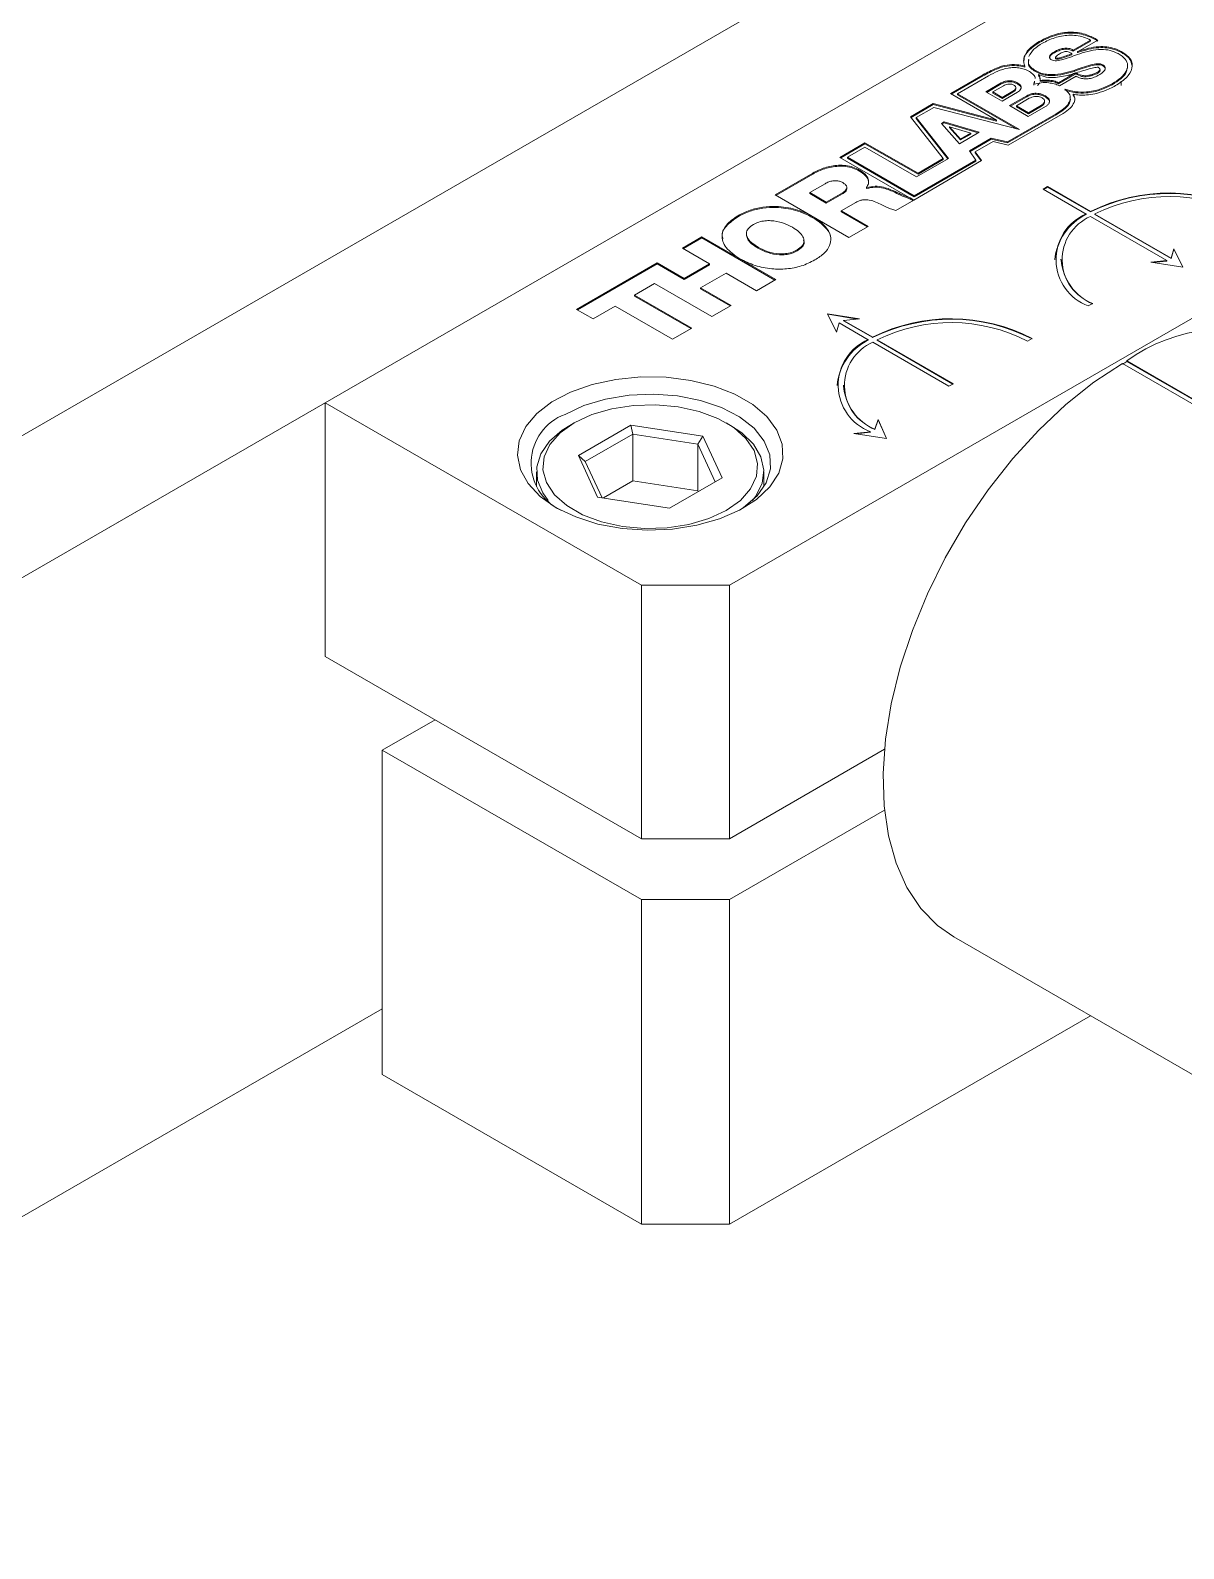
# Model space of a CAD drawing. Header units: millimetres. Extents: x 2 to 278, y 1 to 215.
# Drawn here: x 235.16 to 246.95, y 157.21 to 172.74 of the extents above; entities that cross this region are included whole.
import ezdxf

# ---------------------------------------------------------------- set-up
doc = ezdxf.new("R2010")
doc.units = ezdxf.units.MM

msp = doc.modelspace()

# ---------------------------------------------------------------- linework, layer by layer
at = {"color": 7, "linetype": 'Continuous', "lineweight": 18}
for p, q in [((256.131, 180.748), (229.19, 165.196)), ((229.19, 163.744), (256.131, 179.296)), ((245.468, 172.611), (245.468, 172.621)), ((245.624, 172.507), (245.624, 172.518)), ((245.804, 172.487), (245.804, 172.497)), ((245.994, 172.636), (245.816, 172.534)), ((245.994, 172.626), (245.816, 172.524)), ((245.816, 172.524), (245.816, 172.534)), ((245.859, 172.518), (246.068, 172.637)), ((245.859, 172.508), (245.859, 172.518)), ((245.865, 172.51), (245.865, 172.52)), ((245.994, 172.626), (245.994, 172.636)), ((246.325, 172.501), (246.325, 172.511)), ((245.323, 172.361), (245.323, 172.371)), ((245.635, 172.46), (245.635, 172.447)), ((245.636, 172.445), (245.636, 172.456)), ((246.091, 172.324), (246.091, 172.337)), ((246.12, 172.373), (246.12, 172.383)), ((244.894, 172.281), (244.561, 172.089)), ((244.894, 172.27), (244.569, 172.083)), ((244.633, 172.087), (244.952, 172.271)), ((244.894, 172.27), (244.894, 172.281)), ((244.924, 172.107), (245.082, 172.198)), ((244.933, 172.101), (245.082, 172.188)), ((245.082, 172.188), (245.082, 172.198)), ((245.248, 172.188), (245.248, 172.198)), ((245.422, 172.217), (245.416, 172.185)), ((245.422, 172.206), (245.416, 172.174)), ((245.43, 172.315), (245.43, 172.325)), ((245.451, 172.173), (245.475, 172.199)), ((245.462, 172.274), (245.462, 172.285)), ((245.48, 172.215), (245.48, 172.225)), ((245.84, 172.3), (245.668, 172.201)), ((245.84, 172.289), (245.668, 172.19)), ((245.668, 172.19), (245.668, 172.201)), ((245.677, 172.169), (245.846, 172.267)), ((245.778, 172.282), (245.773, 172.259)), ((245.826, 172.317), (245.826, 172.327)), ((245.84, 172.289), (245.84, 172.3)), ((245.846, 172.291), (245.846, 172.302)), ((246.009, 172.275), (246.009, 172.285)), ((246.216, 172.18), (246.216, 172.19)), ((246.308, 172.215), (246.306, 172.172)), ((244.561, 172.089), (245.031, 171.817)), ((245.268, 171.721), (244.633, 172.087)), ((244.633, 172.077), (244.633, 172.087)), ((245.236, 171.729), (244.633, 172.077)), ((245.089, 172.011), (244.924, 172.107)), ((245.105, 172.169), (244.994, 172.106)), ((244.994, 172.106), (245.09, 172.051)), ((244.994, 172.095), (244.994, 172.106)), ((244.994, 172.095), (245.09, 172.04)), ((245.247, 172.103), (245.089, 172.011)), ((245.09, 172.051), (245.2, 172.114)), ((245.09, 172.04), (245.2, 172.104)), ((245.09, 172.04), (245.09, 172.051)), ((245.167, 171.966), (245.343, 172.067)), ((245.176, 171.961), (245.343, 172.057)), ((245.2, 172.104), (245.2, 172.114)), ((245.23, 172.139), (245.23, 172.152)), ((245.368, 172.041), (245.237, 171.965)), ((245.343, 172.057), (245.343, 172.067)), ((245.532, 172.055), (245.532, 172.065)), ((245.818, 172.074), (245.818, 172.084)), ((244.386, 171.988), (244.153, 171.853)), ((244.386, 171.978), (244.159, 171.846)), ((244.212, 171.844), (244.393, 171.948)), ((245.031, 171.817), (244.386, 171.988)), ((244.386, 171.978), (244.386, 171.988)), ((245.031, 171.807), (244.386, 171.978)), ((244.393, 171.948), (245.268, 171.721)), ((245.643, 171.883), (245.144, 171.595)), ((245.643, 171.872), (245.144, 171.585)), ((245.152, 171.561), (245.715, 171.886)), ((245.358, 171.856), (245.167, 171.966)), ((245.237, 171.965), (245.359, 171.894)), ((245.237, 171.954), (245.237, 171.965)), ((245.237, 171.954), (245.359, 171.884)), ((245.533, 171.957), (245.358, 171.856)), ((245.359, 171.894), (245.491, 171.97)), ((245.359, 171.884), (245.491, 171.96)), ((245.359, 171.884), (245.359, 171.894)), ((245.491, 171.96), (245.491, 171.97)), ((245.525, 172.001), (245.525, 172.014)), ((245.643, 171.872), (245.643, 171.883)), ((250.384, 171.727), (242.302, 167.062)), ((244.153, 171.853), (244.488, 171.426)), ((244.541, 171.425), (244.212, 171.844)), ((244.212, 171.834), (244.212, 171.844)), ((244.535, 171.422), (244.212, 171.834)), ((244.469, 171.785), (244.497, 171.801)), ((244.653, 171.577), (244.469, 171.785)), ((244.475, 171.779), (244.497, 171.791)), ((244.497, 171.801), (244.856, 171.694)), ((244.497, 171.791), (244.497, 171.801)), ((244.497, 171.791), (244.844, 171.687)), ((244.553, 171.741), (244.553, 171.751)), ((244.553, 171.751), (244.664, 171.625)), ((244.769, 171.686), (244.553, 171.751)), ((244.553, 171.741), (244.664, 171.615)), ((245.031, 171.807), (245.031, 171.817)), ((243.688, 171.585), (243.432, 171.437)), ((243.688, 171.575), (243.441, 171.432)), ((244.231, 171.276), (243.688, 171.585)), ((243.688, 171.575), (243.688, 171.585)), ((244.231, 171.265), (243.688, 171.575)), ((244.856, 171.694), (244.653, 171.577)), ((244.664, 171.625), (244.769, 171.686)), ((244.664, 171.615), (244.769, 171.675)), ((244.664, 171.615), (244.664, 171.625)), ((244.978, 171.632), (244.758, 171.505)), ((244.978, 171.622), (244.762, 171.498)), ((244.769, 171.675), (244.769, 171.686)), ((244.814, 171.495), (244.997, 171.6)), ((245.144, 171.595), (244.978, 171.632)), ((244.978, 171.622), (244.978, 171.632)), ((245.144, 171.585), (244.978, 171.622)), ((244.997, 171.6), (245.152, 171.561)), ((245.144, 171.585), (245.144, 171.595)), ((243.432, 171.437), (244.186, 171.001)), ((243.509, 171.438), (243.687, 171.541)), ((244.19, 171.045), (243.509, 171.438)), ((243.509, 171.428), (243.509, 171.438)), ((244.19, 171.035), (243.509, 171.428)), ((243.687, 171.541), (244.214, 171.237)), ((244.186, 171.001), (244.881, 171.404)), ((244.821, 171.409), (244.19, 171.045)), ((244.214, 171.237), (244.541, 171.425)), ((244.488, 171.426), (244.231, 171.276)), ((244.488, 171.415), (244.231, 171.265)), ((244.488, 171.415), (244.488, 171.426)), ((244.758, 171.505), (244.821, 171.409)), ((244.881, 171.404), (244.814, 171.495)), ((244.814, 171.484), (244.814, 171.495)), ((244.875, 171.401), (244.814, 171.484)), ((244.821, 171.399), (244.821, 171.409)), ((242.769, 171.054), (243.155, 171.277)), ((242.778, 171.049), (243.155, 171.267)), ((243.155, 171.267), (243.155, 171.277)), ((243.633, 171.297), (243.633, 171.308)), ((244.821, 171.399), (244.19, 171.035)), ((244.231, 171.265), (244.231, 171.276)), ((243.28, 171.168), (243.123, 171.078)), ((243.504, 171.116), (243.504, 171.129)), ((243.703, 171.13), (243.705, 171.129)), ((243.703, 171.119), (243.703, 171.13)), ((243.703, 171.119), (243.705, 171.118)), ((243.705, 171.118), (243.705, 171.129)), ((245.555, 171.138), (245.51, 171.112)), ((245.51, 171.112), (245.949, 170.858)), ((245.555, 171.133), (245.514, 171.109)), ((245.994, 170.884), (245.555, 171.138)), ((245.555, 171.133), (245.555, 171.138)), ((245.994, 170.879), (245.555, 171.133)), ((243.524, 170.618), (242.769, 171.054)), ((243.123, 171.078), (243.293, 170.979)), ((243.123, 171.067), (243.123, 171.078)), ((243.123, 171.067), (243.293, 170.969)), ((243.293, 170.979), (243.459, 171.075)), ((243.293, 170.969), (243.459, 171.065)), ((243.293, 170.969), (243.293, 170.979)), ((243.596, 170.977), (243.446, 170.891)), ((243.459, 171.065), (243.459, 171.075)), ((243.997, 171.078), (243.997, 171.088)), ((244.186, 171.001), (244.003, 170.895)), ((244.15, 171.022), (244.186, 171.001)), ((244.15, 171.011), (244.15, 171.022)), ((244.15, 171.011), (244.177, 170.996)), ((244.19, 171.035), (244.19, 171.045)), ((242.389, 170.83), (242.389, 170.841)), ((243.446, 170.891), (243.721, 170.732)), ((243.446, 170.881), (243.446, 170.891)), ((243.446, 170.881), (243.712, 170.727)), ((245.949, 170.853), (245.949, 170.858)), ((245.994, 170.879), (245.994, 170.884)), ((245.994, 170.833), (246.775, 170.382)), ((246.819, 170.408), (246.039, 170.858)), ((246.039, 170.853), (246.039, 170.858)), ((246.819, 170.402), (246.039, 170.853)), ((241.824, 170.509), (242.022, 170.623)), ((242.022, 170.623), (242.777, 170.187)), ((242.022, 170.613), (242.022, 170.623)), ((243.721, 170.732), (243.524, 170.618)), ((242.099, 170.35), (241.824, 170.509)), ((241.833, 170.504), (242.022, 170.613)), ((242.022, 170.613), (242.768, 170.182)), ((242.595, 170.508), (242.595, 170.519)), ((242.995, 170.481), (242.995, 170.491)), ((246.846, 170.502), (246.819, 170.408)), ((246.846, 170.497), (246.819, 170.402)), ((246.846, 170.502), (246.939, 170.313)), ((246.846, 170.497), (246.846, 170.502)), ((246.846, 170.497), (246.936, 170.313)), ((240.739, 169.882), (241.564, 170.359)), ((240.748, 169.877), (241.564, 170.348)), ((241.564, 170.359), (241.839, 170.2)), ((241.564, 170.348), (241.564, 170.359)), ((241.564, 170.348), (241.839, 170.19)), ((241.839, 170.2), (242.099, 170.35)), ((241.839, 170.19), (242.099, 170.34)), ((242.099, 170.34), (242.099, 170.35)), ((245.692, 170.395), (245.692, 170.389)), ((246.775, 170.382), (246.611, 170.367)), ((246.611, 170.367), (246.939, 170.313)), ((246.775, 170.377), (246.631, 170.363)), ((246.775, 170.377), (246.775, 170.382)), ((246.819, 170.402), (246.819, 170.408)), ((241.839, 170.19), (241.839, 170.2)), ((242.268, 170.253), (242.008, 170.103)), ((242.579, 170.073), (242.268, 170.253)), ((242.777, 170.187), (242.579, 170.073)), ((241.536, 170.147), (241.331, 170.029)), ((241.331, 170.029), (241.917, 169.691)), ((241.331, 170.019), (241.331, 170.029)), ((241.331, 170.019), (241.908, 169.686)), ((242.122, 169.809), (241.536, 170.147)), ((242.008, 170.103), (242.319, 169.923)), ((242.008, 170.092), (242.008, 170.103)), ((242.008, 170.092), (242.31, 169.918)), ((240.908, 169.785), (240.739, 169.882)), ((241.134, 169.915), (240.908, 169.785)), ((241.719, 169.577), (241.134, 169.915)), ((242.319, 169.923), (242.122, 169.809)), ((246.016, 169.944), (245.971, 169.918)), ((243.305, 169.839), (243.633, 169.785)), ((243.305, 169.839), (243.398, 169.65)), ((243.308, 169.834), (243.612, 169.783)), ((243.424, 169.744), (243.398, 169.65)), ((243.424, 169.744), (243.722, 169.573)), ((243.469, 169.77), (243.633, 169.785)), ((243.469, 169.77), (243.767, 169.599)), ((243.469, 169.765), (243.469, 169.77)), ((243.469, 169.765), (243.767, 169.594)), ((241.917, 169.691), (241.719, 169.577)), ((243.722, 169.568), (243.722, 169.573)), ((243.767, 169.594), (243.767, 169.599)), ((243.768, 169.546), (244.547, 169.096)), ((243.813, 169.572), (244.592, 169.122)), ((243.813, 169.567), (243.813, 169.572)), ((243.813, 169.567), (244.588, 169.119)), ((245.396, 169.586), (245.349, 169.559)), ((246.32, 169.33), (251.055, 166.597)), ((251.097, 166.624), (246.365, 169.356)), ((246.365, 169.35), (246.365, 169.356)), ((251.092, 166.621), (246.365, 169.35)), ((243.468, 169.109), (243.468, 169.104)), ((244.547, 169.096), (244.592, 169.122)), ((238.171, 168.928), (229.19, 163.744)), ((241.404, 167.062), (238.171, 168.928)), ((238.171, 166.335), (238.171, 168.928)), ((240.716, 168.723), (240.672, 168.697)), ((240.759, 168.388), (241.296, 168.699)), ((241.315, 168.606), (240.829, 168.326)), ((241.296, 168.699), (242.031, 168.585)), ((241.296, 168.699), (241.315, 168.606)), ((241.315, 168.129), (241.315, 168.606)), ((241.979, 168.504), (241.315, 168.606)), ((242.315, 168.697), (242.27, 168.723)), ((243.574, 168.613), (243.744, 168.632)), ((243.909, 168.564), (243.574, 168.613)), ((243.594, 168.61), (243.744, 168.627)), ((243.744, 168.627), (243.744, 168.632)), ((243.824, 168.757), (243.79, 168.659)), ((243.824, 168.752), (243.79, 168.654)), ((243.79, 168.654), (243.79, 168.659)), ((243.909, 168.564), (243.824, 168.757)), ((243.824, 168.752), (243.824, 168.757)), ((243.907, 168.564), (243.824, 168.752)), ((242.031, 168.585), (241.979, 168.504)), ((242.157, 168.12), (241.979, 168.504)), ((241.979, 168.027), (241.979, 168.504)), ((242.031, 168.585), (242.228, 168.161)), ((240.955, 167.964), (240.759, 168.388)), ((240.829, 168.326), (240.759, 168.388)), ((240.829, 168.326), (241, 167.957)), ((240.331, 168.223), (240.331, 168.07)), ((242.228, 168.161), (241.69, 167.851)), ((242.655, 168.07), (242.655, 168.223)), ((241.315, 168.129), (241.014, 167.955)), ((241.979, 168.027), (241.315, 168.129)), ((241.983, 168.019), (241.979, 168.027)), ((241.69, 167.851), (240.955, 167.964)), ((241.404, 167.062), (242.302, 167.062)), ((241.404, 164.469), (241.404, 167.062)), ((242.302, 167.062), (242.302, 164.469)), ((241.404, 164.469), (238.171, 166.335)), ((239.293, 165.687), (238.754, 165.376)), ((241.404, 163.847), (238.754, 165.376)), ((238.754, 162.058), (238.754, 165.376)), ((242.302, 164.469), (243.888, 165.385)), ((243.888, 164.763), (242.302, 163.847)), ((242.302, 164.469), (241.404, 164.469)), ((241.404, 163.847), (242.302, 163.847)), ((241.404, 160.529), (241.404, 163.847)), ((242.302, 163.847), (242.302, 160.529)), ((244.597, 163.466), (248.817, 161.03)), ((238.754, 162.732), (229.19, 157.211)), ((245.994, 162.66), (242.302, 160.529)), ((241.404, 160.529), (238.754, 162.058)), ((242.302, 160.529), (241.404, 160.529))]:
    msp.add_line(p, q, dxfattribs=at)
at = {"color": 7, "linetype": 'Continuous', "lineweight": 18, "flags": 128}
for points in [[(244.597, 163.466), (244.429, 163.584), (244.258, 163.758), (244.117, 163.971), (244.006, 164.219), (243.928, 164.499), (243.884, 164.806), (243.874, 165.137), (243.898, 165.487), (243.957, 165.851), (244.049, 166.224), (244.173, 166.6), (244.327, 166.975), (244.509, 167.343), (244.717, 167.7), (244.948, 168.039), (245.198, 168.357), (245.464, 168.649), (245.742, 168.911), (246.029, 169.139), (246.32, 169.33)], [(240.532, 167.855), (240.368, 167.97), (240.244, 168.101), (240.166, 168.243), (240.135, 168.391), (240.153, 168.54), (240.22, 168.684), (240.333, 168.818), (240.488, 168.937), (240.679, 169.038), (240.9, 169.115), (241.142, 169.167), (241.396, 169.192), (241.655, 169.189), (241.907, 169.157), (242.145, 169.098), (242.359, 169.015), (242.541, 168.909), (242.686, 168.786), (242.788, 168.648), (242.843, 168.503), (242.849, 168.354), (242.806, 168.207), (242.716, 168.067), (242.581, 167.939), (242.407, 167.829), (242.201, 167.74), (241.968, 167.675), (241.719, 167.636), (241.461, 167.625), (241.205, 167.643), (240.958, 167.688), (240.732, 167.76), (240.532, 167.855)], [(242.407, 167.829), (242.448, 167.856), (242.585, 167.977), (242.678, 168.11), (242.722, 168.252), (242.715, 168.396), (242.659, 168.536), (242.555, 168.667), (242.407, 168.783), (242.222, 168.879), (242.008, 168.952), (241.772, 168.999), (241.525, 169.017), (241.276, 169.006), (241.036, 168.966), (240.815, 168.9), (240.622, 168.809)], [(242.27, 167.826), (242.415, 167.929), (242.519, 168.048), (242.578, 168.176), (242.59, 168.308), (242.554, 168.439), (242.472, 168.563), (242.347, 168.674), (242.185, 168.768), (241.992, 168.84), (241.778, 168.887), (241.551, 168.908), (241.322, 168.901), (241.1, 168.867), (240.895, 168.807), (240.717, 168.723), (240.572, 168.62), (240.468, 168.502), (240.408, 168.374), (240.396, 168.242), (240.432, 168.111), (240.515, 167.987), (240.64, 167.876), (240.802, 167.782), (240.995, 167.71), (241.209, 167.662), (241.436, 167.641), (241.665, 167.648), (241.887, 167.683), (242.092, 167.743), (242.27, 167.826)], [(240.449, 167.929), (240.394, 168.006), (240.341, 168.138), (240.335, 168.274), (240.376, 168.407), (240.463, 168.534), (240.593, 168.647), (240.672, 168.697)], [(242.315, 168.697), (242.43, 168.62), (242.549, 168.503), (242.625, 168.375), (242.655, 168.24), (242.637, 168.105), (242.573, 167.974), (242.538, 167.929)]]:
    msp.add_lwpolyline(points, dxfattribs=at)
at = {"color": 7, "linetype": 'Continuous', "lineweight": 18}
for centre, radius, start, end in [((246.796, 169.27), 1.803, 62.6808, 116.4202), ((246.796, 169.265), 1.803, 62.6808, 116.4202), ((246.796, 169.331), 1.705, 62.6846, 116.3647), ((246.2, 170.338), 0.573, 115.9611, 174.8204), ((246.148, 170.393), 0.507, 113.1235, 249.5735), ((246.183, 170.393), 0.479, 113.2591, 249.5929), ((246.236, 170.438), 0.546, 185.1189, 246.2012), ((244.569, 167.984), 1.803, 62.6808, 116.4202), ((244.569, 167.979), 1.803, 62.6808, 116.4202), ((244.569, 168.047), 1.701, 62.6848, 116.3623), ((243.973, 169.052), 0.573, 115.9611, 174.8204), ((243.921, 169.107), 0.507, 113.1235, 249.5735), ((243.957, 169.107), 0.478, 113.265, 249.5937), ((247.361, 167.996), 1.685, 64.4066, 126.2043), ((247.986, 166.491), 3.286, 119.5462, 120.4485), ((244.01, 169.152), 0.545, 185.1192, 246.201), ((240.807, 168.31), 0.532, 110.3644, 244.6275)]:
    msp.add_arc(centre, radius, start, end, dxfattribs=at)
for points, knots in [([(246.068, 172.637), (246.033, 172.656), (245.957, 172.697), (245.83, 172.722), (245.723, 172.715), (245.641, 172.698), (245.553, 172.667), (245.499, 172.637), (245.468, 172.621)], [0, 0, 0, 0, 0.211166, 0.446808, 0.552781, 0.674848, 0.821169, 1, 1, 1, 1]), ([(246.068, 172.627), (246.033, 172.646), (245.957, 172.687), (245.83, 172.712), (245.723, 172.705), (245.641, 172.688), (245.553, 172.656), (245.499, 172.627), (245.468, 172.611)], [0, 0, 0, 0, 0.211166, 0.446808, 0.552781, 0.674848, 0.821169, 1, 1, 1, 1]), ([(245.502, 172.605), (245.542, 172.625), (245.62, 172.664), (245.747, 172.688), (245.85, 172.685), (245.928, 172.669), (245.971, 172.648), (245.994, 172.636)], [0, 0, 0, 0, 0.287197, 0.558239, 0.696739, 0.840355, 1, 1, 1, 1]), ([(245.468, 172.621), (245.429, 172.595), (245.36, 172.549), (245.315, 172.474), (245.307, 172.416), (245.318, 172.385), (245.323, 172.371)], [0, 0, 0, 0, 0.370413, 0.659867, 0.84661, 1, 1, 1, 1]), ([(245.468, 172.611), (245.43, 172.585), (245.361, 172.539), (245.316, 172.472), (245.314, 172.437), (245.314, 172.429)], [0, 0, 0, 0, 0.493716, 0.879523, 1, 1, 1, 1]), ([(245.362, 172.47), (245.377, 172.495), (245.408, 172.545), (245.47, 172.585), (245.502, 172.605)], [0, 0, 0, 0, 0.496148, 1, 1, 1, 1]), ([(245.624, 172.518), (245.606, 172.505), (245.578, 172.487), (245.573, 172.459), (245.582, 172.444), (245.591, 172.438), (245.596, 172.435)], [0, 0, 0, 0, 0.5083388, 0.7448457, 0.8656927, 1, 1, 1, 1]), ([(245.624, 172.507), (245.604, 172.495), (245.578, 172.479), (245.577, 172.457), (245.577, 172.452)], [0, 0, 0, 0, 0.764765, 1, 1, 1, 1]), ([(245.596, 172.435), (245.603, 172.432), (245.618, 172.425), (245.661, 172.425), (245.752, 172.449), (245.828, 172.477), (245.883, 172.497)], [0, 0, 0, 0, 0.080263, 0.164107, 0.382413, 1, 1, 1, 1]), ([(245.816, 172.534), (245.809, 172.538), (245.795, 172.546), (245.769, 172.552), (245.744, 172.554), (245.709, 172.551), (245.666, 172.54), (245.638, 172.525), (245.624, 172.518)], [0, 0, 0, 0, 0.13742, 0.258595, 0.373661, 0.490016, 0.737396, 1, 1, 1, 1]), ([(245.816, 172.524), (245.809, 172.528), (245.795, 172.535), (245.769, 172.542), (245.744, 172.544), (245.709, 172.541), (245.666, 172.529), (245.638, 172.515), (245.624, 172.507)], [0, 0, 0, 0, 0.13742, 0.258595, 0.373661, 0.490016, 0.737396, 1, 1, 1, 1]), ([(245.636, 172.456), (245.636, 172.456), (245.635, 172.457), (245.635, 172.458), (245.635, 172.46), (245.638, 172.466), (245.653, 172.48), (245.671, 172.492), (245.683, 172.499)], [0, 0, 0, 0, 0.01741, 0.036526, 0.058712, 0.147402, 0.41052, 1, 1, 1, 1]), ([(245.804, 172.497), (245.765, 172.483), (245.721, 172.466), (245.669, 172.453), (245.655, 172.451), (245.644, 172.452), (245.639, 172.455), (245.636, 172.456)], [0, 0, 0, 0, 0.734046, 0.826977, 0.895049, 0.948098, 1, 1, 1, 1]), ([(245.804, 172.487), (245.765, 172.473), (245.721, 172.456), (245.669, 172.443), (245.655, 172.441), (245.644, 172.442), (245.639, 172.444), (245.636, 172.445)], [0, 0, 0, 0, 0.7340463, 0.8269774, 0.895049, 0.9480982, 1, 1, 1, 1]), ([(245.683, 172.499), (245.69, 172.503), (245.702, 172.51), (245.721, 172.517), (245.739, 172.52), (245.758, 172.519), (245.769, 172.515), (245.774, 172.513)], [0, 0, 0, 0, 0.269685, 0.474987, 0.635133, 0.804361, 1, 1, 1, 1]), ([(245.774, 172.513), (245.78, 172.51), (245.79, 172.506), (245.8, 172.5), (245.804, 172.497)], [0, 0, 0, 0, 0.5174447, 1, 1, 1, 1]), ([(245.865, 172.52), (245.864, 172.52), (245.862, 172.519), (245.86, 172.518), (245.859, 172.518)], [0, 0, 0, 0, 0.558105, 1, 1, 1, 1]), ([(245.865, 172.51), (245.864, 172.51), (245.862, 172.509), (245.86, 172.508), (245.859, 172.508)], [0, 0, 0, 0, 0.558105, 1, 1, 1, 1]), ([(246.325, 172.511), (246.299, 172.525), (246.251, 172.55), (246.163, 172.57), (246.069, 172.571), (245.968, 172.553), (245.901, 172.532), (245.865, 172.52)], [0, 0, 0, 0, 0.208194, 0.382385, 0.547555, 0.757629, 1, 1, 1, 1]), ([(246.325, 172.501), (246.299, 172.515), (246.251, 172.54), (246.163, 172.56), (246.069, 172.561), (245.968, 172.543), (245.901, 172.521), (245.865, 172.51)], [0, 0, 0, 0, 0.208194, 0.382385, 0.547555, 0.757629, 1, 1, 1, 1]), ([(245.883, 172.497), (245.919, 172.508), (245.989, 172.529), (246.096, 172.544), (246.201, 172.535), (246.251, 172.511), (246.277, 172.498)], [0, 0, 0, 0, 0.283784, 0.553722, 0.762442, 1, 1, 1, 1]), ([(246.277, 172.498), (246.304, 172.48), (246.354, 172.446), (246.38, 172.381), (246.363, 172.314), (246.307, 172.249), (246.247, 172.21), (246.216, 172.19)], [0, 0, 0, 0, 0.202997, 0.380347, 0.554846, 0.771411, 1, 1, 1, 1]), ([(246.264, 172.178), (246.307, 172.209), (246.39, 172.266), (246.43, 172.364), (246.407, 172.451), (246.353, 172.491), (246.325, 172.511)], [0, 0, 0, 0, 0.314908, 0.592703, 0.795763, 1, 1, 1, 1]), ([(246.415, 172.379), (246.412, 172.399), (246.405, 172.445), (246.354, 172.481), (246.325, 172.501)], [0, 0, 0, 0, 0.441024, 1, 1, 1, 1]), ([(245.323, 172.371), (245.296, 172.377), (245.238, 172.389), (245.132, 172.385), (245.012, 172.345), (244.938, 172.305), (244.894, 172.281)], [0, 0, 0, 0, 0.172596, 0.380101, 0.623633, 1, 1, 1, 1]), ([(245.323, 172.361), (245.296, 172.366), (245.238, 172.379), (245.132, 172.375), (245.012, 172.335), (244.938, 172.295), (244.894, 172.27)], [0, 0, 0, 0, 0.172596, 0.380101, 0.623633, 1, 1, 1, 1]), ([(244.952, 172.271), (244.982, 172.288), (245.041, 172.32), (245.13, 172.349), (245.205, 172.357), (245.262, 172.354), (245.32, 172.341), (245.352, 172.324), (245.369, 172.315)], [0, 0, 0, 0, 0.259613, 0.504294, 0.619495, 0.734392, 0.857507, 1, 1, 1, 1]), ([(245.43, 172.325), (245.414, 172.336), (245.383, 172.357), (245.353, 172.397), (245.359, 172.427), (245.362, 172.443)], [0, 0, 0, 0, 0.328655, 0.627851, 1, 1, 1, 1]), ([(245.43, 172.315), (245.414, 172.326), (245.383, 172.346), (245.353, 172.387), (245.359, 172.416), (245.362, 172.432)], [0, 0, 0, 0, 0.328655, 0.627851, 1, 1, 1, 1]), ([(246.12, 172.383), (246.113, 172.387), (246.097, 172.394), (246.052, 172.397), (245.957, 172.375), (245.881, 172.348), (245.826, 172.327)], [0, 0, 0, 0, 0.089597, 0.178615, 0.397079, 1, 1, 1, 1]), ([(246.12, 172.373), (246.113, 172.377), (246.097, 172.384), (246.052, 172.386), (245.957, 172.365), (245.881, 172.337), (245.826, 172.317)], [0, 0, 0, 0, 0.089597, 0.178615, 0.397079, 1, 1, 1, 1]), ([(245.846, 172.302), (245.896, 172.317), (245.963, 172.338), (246.039, 172.356), (246.066, 172.359), (246.074, 172.358), (246.078, 172.357), (246.079, 172.356), (246.08, 172.355)], [0, 0, 0, 0, 0.664568, 0.889211, 0.957686, 0.973941, 0.987622, 1, 1, 1, 1]), ([(246.08, 172.355), (246.082, 172.352), (246.088, 172.347), (246.091, 172.338), (246.09, 172.329), (246.083, 172.319), (246.068, 172.309), (246.042, 172.297), (246.021, 172.289), (246.009, 172.285)], [0, 0, 0, 0, 0.105866, 0.200197, 0.290612, 0.387171, 0.541966, 0.742417, 1, 1, 1, 1]), ([(246.081, 172.28), (246.094, 172.288), (246.118, 172.304), (246.142, 172.331), (246.147, 172.355), (246.136, 172.373), (246.126, 172.38), (246.12, 172.383)], [0, 0, 0, 0, 0.277056, 0.534545, 0.763848, 0.877102, 1, 1, 1, 1]), ([(246.14, 172.326), (246.143, 172.334), (246.146, 172.346), (246.136, 172.362), (246.126, 172.369), (246.12, 172.373)], [0, 0, 0, 0, 0.449707, 0.713617, 1, 1, 1, 1]), ([(246.368, 172.35), (246.366, 172.336), (246.361, 172.298), (246.306, 172.238), (246.247, 172.2), (246.216, 172.18)], [0, 0, 0, 0, 0.20603, 0.592291, 1, 1, 1, 1]), ([(245.082, 172.198), (245.094, 172.204), (245.119, 172.217), (245.161, 172.223), (245.196, 172.219), (245.223, 172.211), (245.24, 172.203), (245.248, 172.198)], [0, 0, 0, 0, 0.2626382, 0.5145362, 0.654613, 0.8125146, 1, 1, 1, 1]), ([(245.082, 172.188), (245.094, 172.194), (245.119, 172.206), (245.161, 172.212), (245.196, 172.209), (245.223, 172.201), (245.24, 172.192), (245.248, 172.188)], [0, 0, 0, 0, 0.2626382, 0.5145362, 0.654613, 0.8125146, 1, 1, 1, 1]), ([(245.211, 172.175), (245.205, 172.179), (245.193, 172.185), (245.17, 172.188), (245.147, 172.186), (245.125, 172.18), (245.112, 172.173), (245.105, 172.169)], [0, 0, 0, 0, 0.210866, 0.389596, 0.561335, 0.77364, 1, 1, 1, 1]), ([(245.2, 172.114), (245.207, 172.119), (245.221, 172.128), (245.23, 172.144), (245.23, 172.157), (245.224, 172.167), (245.215, 172.172), (245.211, 172.175)], [0, 0, 0, 0, 0.263178, 0.536223, 0.679634, 0.829867, 1, 1, 1, 1]), ([(245.248, 172.198), (245.258, 172.192), (245.275, 172.18), (245.286, 172.159), (245.283, 172.138), (245.27, 172.118), (245.254, 172.108), (245.247, 172.103)], [0, 0, 0, 0, 0.233634, 0.429534, 0.609083, 0.811503, 1, 1, 1, 1]), ([(245.248, 172.188), (245.258, 172.181), (245.275, 172.17), (245.285, 172.153), (245.284, 172.144), (245.283, 172.142)], [0, 0, 0, 0, 0.483502, 0.888915, 1, 1, 1, 1]), ([(245.369, 172.315), (245.383, 172.305), (245.411, 172.285), (245.43, 172.258), (245.428, 172.245), (245.427, 172.244)], [0, 0, 0, 0, 0.496632, 0.975513, 1, 1, 1, 1]), ([(245.416, 172.185), (245.441, 172.191), (245.488, 172.203), (245.562, 172.202), (245.626, 172.19), (245.66, 172.176), (245.677, 172.169)], [0, 0, 0, 0, 0.285153, 0.557728, 0.774206, 1, 1, 1, 1]), ([(245.826, 172.327), (245.79, 172.317), (245.72, 172.295), (245.622, 172.281), (245.543, 172.285), (245.481, 172.299), (245.448, 172.316), (245.43, 172.325)], [0, 0, 0, 0, 0.281262, 0.550865, 0.689312, 0.834742, 1, 1, 1, 1]), ([(245.826, 172.317), (245.79, 172.306), (245.72, 172.285), (245.622, 172.271), (245.543, 172.275), (245.481, 172.289), (245.448, 172.306), (245.43, 172.315)], [0, 0, 0, 0, 0.281262, 0.550865, 0.689312, 0.834742, 1, 1, 1, 1]), ([(245.462, 172.285), (245.487, 172.274), (245.538, 172.253), (245.664, 172.251), (245.745, 172.272), (245.797, 172.286)], [0, 0, 0, 0, 0.2547903, 0.5229867, 1, 1, 1, 1]), ([(245.48, 172.225), (245.481, 172.236), (245.481, 172.257), (245.468, 172.276), (245.462, 172.285)], [0, 0, 0, 0, 0.531692, 1, 1, 1, 1]), ([(245.48, 172.215), (245.481, 172.226), (245.481, 172.246), (245.468, 172.265), (245.462, 172.274)], [0, 0, 0, 0, 0.531692, 1, 1, 1, 1]), ([(245.668, 172.201), (245.652, 172.208), (245.62, 172.221), (245.553, 172.229), (245.507, 172.226), (245.48, 172.225)], [0, 0, 0, 0, 0.301019, 0.598638, 1, 1, 1, 1]), ([(245.668, 172.19), (245.652, 172.197), (245.62, 172.211), (245.553, 172.219), (245.507, 172.216), (245.48, 172.215)], [0, 0, 0, 0, 0.301019, 0.598638, 1, 1, 1, 1]), ([(246.216, 172.19), (246.176, 172.17), (246.099, 172.131), (245.964, 172.103), (245.835, 172.104), (245.766, 172.125), (245.73, 172.135)], [0, 0, 0, 0, 0.296066, 0.570524, 0.779216, 1, 1, 1, 1]), ([(246.216, 172.18), (246.176, 172.16), (246.099, 172.121), (245.964, 172.093), (245.835, 172.094), (245.766, 172.114), (245.73, 172.125)], [0, 0, 0, 0, 0.296066, 0.570524, 0.779216, 1, 1, 1, 1]), ([(245.797, 172.286), (245.805, 172.288), (245.819, 172.293), (245.834, 172.298), (245.84, 172.3)], [0, 0, 0, 0, 0.55694, 1, 1, 1, 1]), ([(245.818, 172.084), (245.839, 172.08), (245.882, 172.072), (245.958, 172.074), (246.05, 172.088), (246.158, 172.122), (246.226, 172.158), (246.264, 172.178)], [0, 0, 0, 0, 0.126617, 0.273245, 0.446193, 0.693435, 1, 1, 1, 1]), ([(246.009, 172.285), (245.998, 172.282), (245.979, 172.276), (245.95, 172.272), (245.924, 172.272), (245.886, 172.279), (245.863, 172.292), (245.846, 172.302)], [0, 0, 0, 0, 0.198373, 0.356661, 0.48918, 0.610042, 1, 1, 1, 1]), ([(246.009, 172.275), (245.998, 172.272), (245.979, 172.266), (245.95, 172.261), (245.924, 172.261), (245.886, 172.268), (245.863, 172.281), (245.846, 172.291)], [0, 0, 0, 0, 0.198373, 0.356661, 0.48918, 0.610042, 1, 1, 1, 1]), ([(245.846, 172.267), (245.861, 172.26), (245.888, 172.247), (245.936, 172.239), (245.985, 172.241), (246.035, 172.256), (246.065, 172.272), (246.081, 172.28)], [0, 0, 0, 0, 0.210708, 0.385024, 0.548448, 0.756707, 1, 1, 1, 1]), ([(246.09, 172.325), (246.09, 172.323), (246.09, 172.318), (246.083, 172.309), (246.068, 172.298), (246.042, 172.286), (246.021, 172.279), (246.009, 172.275)], [0, 0, 0, 0, 0.083322, 0.208097, 0.408124, 0.667149, 1, 1, 1, 1]), ([(245.2, 172.104), (245.207, 172.109), (245.22, 172.118), (245.23, 172.131), (245.229, 172.139), (245.229, 172.14)], [0, 0, 0, 0, 0.440334, 0.897176, 1, 1, 1, 1]), ([(245.343, 172.067), (245.357, 172.074), (245.385, 172.088), (245.432, 172.094), (245.471, 172.09), (245.503, 172.081), (245.522, 172.071), (245.532, 172.065)], [0, 0, 0, 0, 0.258004, 0.507896, 0.648867, 0.809076, 1, 1, 1, 1]), ([(245.343, 172.057), (245.357, 172.064), (245.385, 172.078), (245.432, 172.084), (245.471, 172.079), (245.503, 172.07), (245.522, 172.06), (245.532, 172.055)], [0, 0, 0, 0, 0.258004, 0.507896, 0.648867, 0.809076, 1, 1, 1, 1]), ([(245.5, 172.046), (245.491, 172.05), (245.476, 172.057), (245.448, 172.062), (245.42, 172.061), (245.392, 172.053), (245.377, 172.045), (245.368, 172.041)], [0, 0, 0, 0, 0.2191709, 0.4020323, 0.5732125, 0.7805893, 1, 1, 1, 1]), ([(245.491, 171.97), (245.499, 171.976), (245.515, 171.987), (245.526, 172.006), (245.524, 172.022), (245.516, 172.035), (245.505, 172.042), (245.5, 172.046)], [0, 0, 0, 0, 0.255403, 0.523999, 0.668505, 0.822947, 1, 1, 1, 1]), ([(245.532, 172.065), (245.543, 172.058), (245.563, 172.045), (245.576, 172.02), (245.574, 171.997), (245.559, 171.975), (245.542, 171.963), (245.533, 171.957)], [0, 0, 0, 0, 0.237889, 0.435826, 0.615004, 0.814865, 1, 1, 1, 1]), ([(245.532, 172.055), (245.542, 172.048), (245.562, 172.034), (245.575, 172.015), (245.573, 172.004), (245.573, 172.001)], [0, 0, 0, 0, 0.475977, 0.872015, 1, 1, 1, 1]), ([(245.73, 172.135), (245.748, 172.12), (245.78, 172.091), (245.792, 172.038), (245.772, 171.985), (245.722, 171.932), (245.67, 171.9), (245.643, 171.883)], [0, 0, 0, 0, 0.192428, 0.364898, 0.537621, 0.757448, 1, 1, 1, 1]), ([(245.783, 172.047), (245.785, 172.041), (245.792, 172.018), (245.771, 171.975), (245.722, 171.922), (245.67, 171.889), (245.643, 171.872)], [0, 0, 0, 0, 0.094131, 0.340493, 0.65404, 1, 1, 1, 1]), ([(245.715, 171.886), (245.74, 171.903), (245.789, 171.937), (245.826, 171.992), (245.839, 172.042), (245.825, 172.07), (245.818, 172.084)], [0, 0, 0, 0, 0.310425, 0.600069, 0.808012, 1, 1, 1, 1]), ([(245.83, 172.013), (245.832, 172.02), (245.837, 172.04), (245.826, 172.06), (245.818, 172.074)], [0, 0, 0, 0, 0.319214, 1, 1, 1, 1]), ([(245.491, 171.96), (245.499, 171.966), (245.515, 171.977), (245.525, 171.993), (245.524, 172.001), (245.524, 172.003)], [0, 0, 0, 0, 0.450721, 0.924725, 1, 1, 1, 1]), ([(243.155, 171.277), (243.194, 171.297), (243.27, 171.335), (243.393, 171.359), (243.493, 171.356), (243.569, 171.34), (243.611, 171.319), (243.633, 171.308)], [0, 0, 0, 0, 0.2884508, 0.5573743, 0.6946779, 0.8382813, 1, 1, 1, 1]), ([(243.155, 171.267), (243.194, 171.287), (243.27, 171.325), (243.393, 171.349), (243.493, 171.346), (243.569, 171.329), (243.611, 171.308), (243.633, 171.297)], [0, 0, 0, 0, 0.288451, 0.557374, 0.694678, 0.838281, 1, 1, 1, 1]), ([(243.633, 171.308), (243.654, 171.294), (243.695, 171.266), (243.724, 171.218), (243.728, 171.171), (243.712, 171.144), (243.703, 171.13)], [0, 0, 0, 0, 0.2829133, 0.557634, 0.7735659, 1, 1, 1, 1]), ([(243.633, 171.297), (243.653, 171.283), (243.694, 171.256), (243.725, 171.208), (243.724, 171.177), (243.723, 171.164)], [0, 0, 0, 0, 0.372118, 0.733461, 1, 1, 1, 1]), ([(243.461, 171.179), (243.451, 171.184), (243.431, 171.194), (243.394, 171.199), (243.355, 171.197), (243.316, 171.187), (243.292, 171.175), (243.28, 171.168)], [0, 0, 0, 0, 0.197029, 0.371432, 0.543408, 0.760308, 1, 1, 1, 1]), ([(243.459, 171.075), (243.468, 171.081), (243.486, 171.093), (243.502, 171.113), (243.505, 171.135), (243.492, 171.159), (243.472, 171.172), (243.461, 171.179)], [0, 0, 0, 0, 0.211129, 0.392706, 0.559913, 0.763436, 1, 1, 1, 1]), ([(243.459, 171.065), (243.468, 171.071), (243.486, 171.082), (243.502, 171.101), (243.502, 171.113), (243.502, 171.118)], [0, 0, 0, 0, 0.412545, 0.767346, 1, 1, 1, 1]), ([(243.705, 171.129), (243.734, 171.135), (243.79, 171.148), (243.898, 171.131), (243.959, 171.104), (243.997, 171.088)], [0, 0, 0, 0, 0.2801072, 0.5557636, 1, 1, 1, 1]), ([(243.705, 171.118), (243.734, 171.125), (243.79, 171.138), (243.898, 171.121), (243.959, 171.094), (243.997, 171.078)], [0, 0, 0, 0, 0.280107, 0.555764, 1, 1, 1, 1]), ([(242.389, 170.841), (242.429, 170.861), (242.504, 170.899), (242.641, 170.931), (242.803, 170.94), (242.988, 170.91), (243.163, 170.835), (243.294, 170.734), (243.347, 170.627), (243.332, 170.534), (243.278, 170.454), (243.212, 170.411), (243.177, 170.388)], [0, 0, 0, 0, 0.0917277, 0.174385, 0.2530158, 0.371845, 0.5000028, 0.6281556, 0.7469837, 0.8256148, 0.9082722, 1, 1, 1, 1]), ([(243.86, 170.952), (243.821, 170.972), (243.772, 170.996), (243.699, 171.005), (243.663, 171.003), (243.627, 170.994), (243.607, 170.983), (243.596, 170.977)], [0, 0, 0, 0, 0.505231, 0.618049, 0.730923, 0.854052, 1, 1, 1, 1]), ([(244.003, 170.895), (243.989, 170.899), (243.957, 170.906), (243.911, 170.927), (243.879, 170.943), (243.86, 170.952)], [0, 0, 0, 0, 0.264101, 0.593094, 1, 1, 1, 1]), ([(243.997, 171.088), (244.021, 171.076), (244.07, 171.052), (244.124, 171.032), (244.15, 171.022)], [0, 0, 0, 0, 0.507373, 1, 1, 1, 1]), ([(243.997, 171.078), (244.021, 171.065), (244.07, 171.041), (244.124, 171.021), (244.15, 171.011)], [0, 0, 0, 0, 0.507373, 1, 1, 1, 1]), ([(242.237, 170.608), (242.233, 170.616), (242.216, 170.659), (242.266, 170.743), (242.347, 170.8), (242.389, 170.83)], [0, 0, 0, 0, 0.1060182, 0.5271999, 1, 1, 1, 1]), ([(242.409, 170.401), (242.356, 170.437), (242.255, 170.507), (242.213, 170.636), (242.262, 170.753), (242.345, 170.81), (242.389, 170.841)], [0, 0, 0, 0, 0.285697, 0.550222, 0.762126, 1, 1, 1, 1]), ([(242.389, 170.83), (242.429, 170.851), (242.504, 170.889), (242.641, 170.921), (242.803, 170.929), (242.988, 170.9), (243.165, 170.824), (243.29, 170.723), (243.344, 170.642), (243.338, 170.602), (243.338, 170.601)], [0, 0, 0, 0, 0.122516, 0.232917, 0.3379403, 0.4966542, 0.667828, 0.8389951, 0.9977077, 1, 1, 1, 1]), ([(242.947, 170.722), (242.914, 170.739), (242.851, 170.771), (242.748, 170.792), (242.664, 170.79), (242.6, 170.777), (242.565, 170.759), (242.547, 170.75)], [0, 0, 0, 0, 0.289137, 0.55879, 0.69586, 0.838853, 1, 1, 1, 1]), ([(242.547, 170.75), (242.527, 170.736), (242.49, 170.711), (242.471, 170.662), (242.485, 170.612), (242.526, 170.563), (242.572, 170.534), (242.595, 170.519)], [0, 0, 0, 0, 0.200879, 0.378022, 0.553533, 0.77136, 1, 1, 1, 1]), ([(242.481, 170.634), (242.482, 170.624), (242.487, 170.596), (242.527, 170.552), (242.572, 170.523), (242.595, 170.508)], [0, 0, 0, 0, 0.192975, 0.586714, 1, 1, 1, 1]), ([(242.995, 170.491), (243.015, 170.505), (243.052, 170.53), (243.07, 170.579), (243.057, 170.629), (243.015, 170.678), (242.97, 170.707), (242.947, 170.722)], [0, 0, 0, 0, 0.200891, 0.378037, 0.55355, 0.771375, 1, 1, 1, 1]), ([(242.595, 170.519), (242.628, 170.502), (242.691, 170.47), (242.794, 170.449), (242.878, 170.451), (242.942, 170.464), (242.977, 170.482), (242.995, 170.491)], [0, 0, 0, 0, 0.289123, 0.558793, 0.695872, 0.838864, 1, 1, 1, 1]), ([(242.595, 170.508), (242.628, 170.492), (242.691, 170.46), (242.794, 170.439), (242.878, 170.441), (242.942, 170.454), (242.977, 170.472), (242.995, 170.481)], [0, 0, 0, 0, 0.289123, 0.558793, 0.695872, 0.838864, 1, 1, 1, 1]), ([(242.995, 170.481), (243.014, 170.494), (243.051, 170.52), (243.07, 170.559), (243.063, 170.581), (243.061, 170.587)], [0, 0, 0, 0, 0.449671, 0.84619, 1, 1, 1, 1]), ([(243.177, 170.388), (243.132, 170.365), (243.047, 170.323), (242.891, 170.293), (242.725, 170.293), (242.554, 170.328), (242.458, 170.376), (242.409, 170.401)], [0, 0, 0, 0, 0.203765, 0.386324, 0.561565, 0.772931, 1, 1, 1, 1])]:
    msp.add_open_spline(points, degree=3, knots=knots, dxfattribs=at)

doc.saveas('drawing.dxf')
